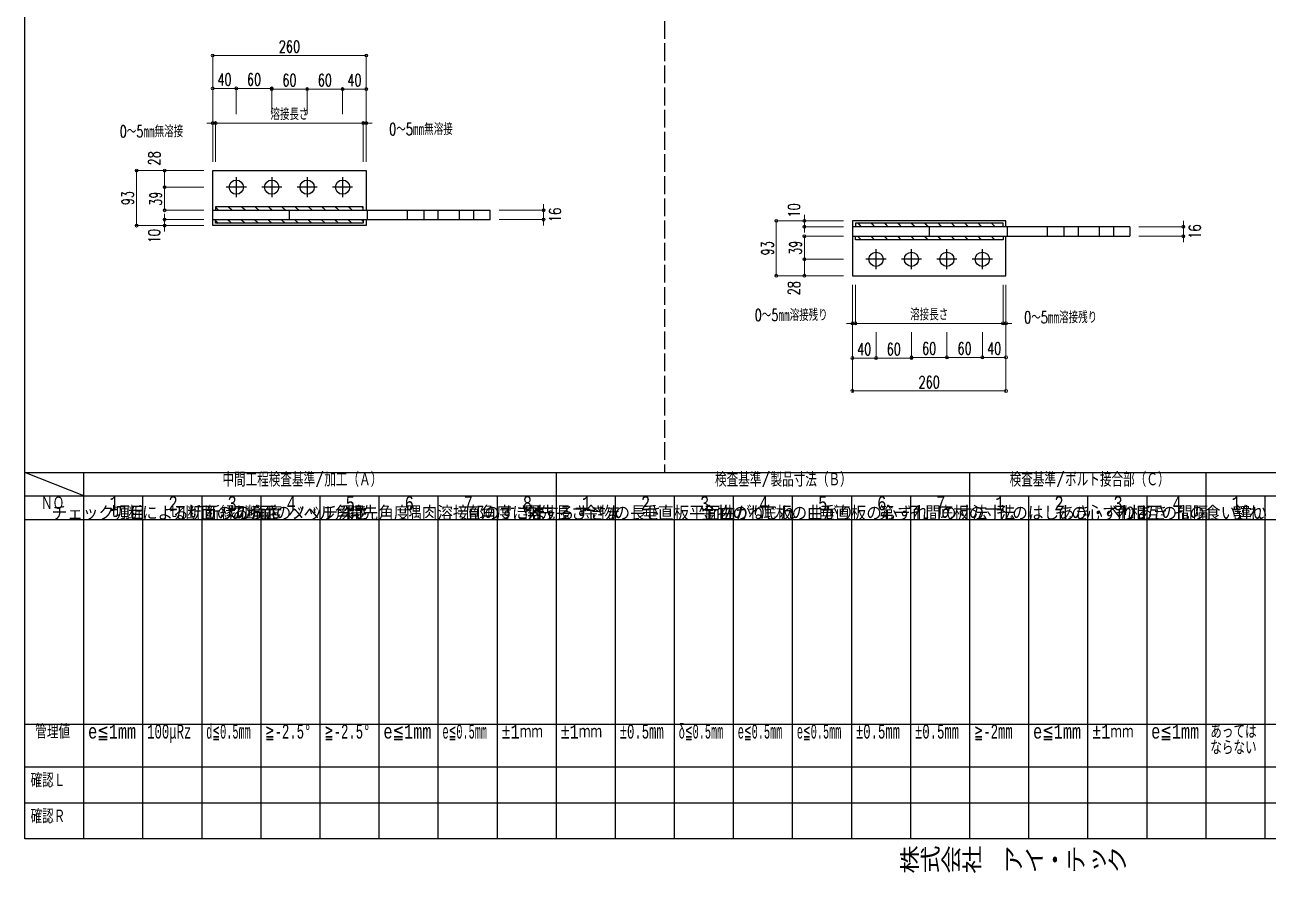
# Model space of a CAD drawing. Header units: millimetres. Extents: x -11384 to 29624, y 0 to 17788.
# Drawn here: x 3444 to 5549, y 7150 to 8585 of the extents above; entities that cross this region are included whole.
import ezdxf
from ezdxf.enums import TextEntityAlignment as Align

# ---------------------------------------------------------------- set-up
doc = ezdxf.new("R2010")
doc.units = ezdxf.units.MM
doc.header["$LTSCALE"] = 5
doc.linetypes.add('DASHED', pattern=[7.5, 6, -1.5])
doc.layers.get('0').update_dxf_attribs({"color": 255})
doc.layers.get('DEFPOINTS').update_dxf_attribs({"color": 255})
for name, color, linetype in [('LAYER6', 7, 'Continuous'), ('寸法', 4, 'Continuous'), ('文字', 7, 'Continuous'), ('溶接', 241, 'Continuous'), ('金物', 142, 'Continuous')]:
    doc.layers.add(name, color=color, linetype=linetype)
doc.styles.add('DLSTANDARD1', font='monotxt.shx', dxfattribs={"width": 0.6, "bigfont": 'extfont'})
doc.styles.add('KANJI', font='simplex.shx', dxfattribs={"width": 0.7, "bigfont": 'extfont2.shx'})
doc.styles.get("Standard").update_dxf_attribs({"font": 'simplex.shx', "width": 0.7, "height": 2.5, "bigfont": '@extfont2.shx'})
doc.styles.add('TATEGAKI', font='txt', dxfattribs={"bigfont": 'bigfont.shx'})
doc.dimstyles.new('一般寸法-小さめ', dxfattribs={"dimscale": 10, "dimtxt": 2, "dimasz": 0.5, "dimexe": 0.125, "dimexo": 1.5, "dimgap": 0.5, "dimtad": 1, "dimtxsty": 'KANJI', "dimblk": 'ORIGIN', "dimcen": 0, "dimclrd": 256, "dimclre": 256, "dimclrt": 256, "dimadec": 0, "dimazin": 0, "dimtfac": 1, "dimtmove": 2, "dimatfit": 2, "dimfxl": 0, "dimtolj": 2, "dimlwd": 5, "dimlwe": 5, "dimarcsym": 0})
pattern_1 = [(135, (1736.987, 5192.585), (-11.31371, -11.31371), []), (135, (1736.987, 5192.905), (-11.31371, -11.31371), [])]
pattern_2 = [(135, (2820.171, 5192.585), (-11.31371, -11.31371), []), (135, (2820.171, 5192.905), (-11.31371, -11.31371), [])]

# ---------------------------------------------------------------- blocks, each defined once
blk = doc.blocks.new('_Origin')
at = {"color": 0, "linetype": 'ByBlock', "lineweight": -2}
blk.add_line((0, 0), (-1, 0), dxfattribs=at)
blk.add_circle((0, 0), 0.5, dxfattribs=at)
blk = doc.blocks.new('*D566')
at = {"layer": 'DEFPOINTS', "color": 0, "ltscale": 4, "transparency": 16777216}
for p in [(4017, 8419), (3767, 8338.6), (4017, 8338.6)]:
    blk.add_point(p, dxfattribs=at)
at = {"layer": '寸法', "lineweight": 5, "ltscale": 4, "transparency": 16777216}
for p, q in [((3767, 8353.6), (3767, 8420.3)), ((3772, 8419), (4012, 8419)), ((4017, 8353.6), (4017, 8420.3))]:
    blk.add_line(p, q, dxfattribs=at)
at = {"layer": '寸法', "lineweight": 5, "ltscale": 4, "transparency": 16777216, "xscale": 5, "yscale": 5, "zscale": 5, "rotation": 180}
blk.add_blockref('_Origin', (3767, 8419), dxfattribs=at)
at = {"layer": '寸法', "lineweight": 5, "ltscale": 4, "transparency": 16777216, "xscale": 5, "yscale": 5, "zscale": 5}
blk.add_blockref('_Origin', (4017, 8419), dxfattribs=at)
at = {"layer": '寸法', "ltscale": 4, "transparency": 16777216, "insert": (3892, 8434), "char_height": 20, "attachment_point": 5, "style": 'KANJI'}
blk.add_mtext('\\A2;溶接長さ', dxfattribs=at)
blk = doc.blocks.new('*D567')
at = {"layer": 'DEFPOINTS', "color": 0, "ltscale": 4, "transparency": 16777216}
for p in [(3767, 8419), (3762, 8338.6), (3767, 8338.6)]:
    blk.add_point(p, dxfattribs=at)
at = {"layer": '寸法', "lineweight": 5, "ltscale": 4, "transparency": 16777216}
for p, q in [((3757, 8419), (3752, 8419)), ((3762, 8353.6), (3762, 8420.3)), ((3762, 8419), (3767, 8419)), ((3767, 8353.6), (3767, 8420.3)), ((3772, 8419), (3777, 8419))]:
    blk.add_line(p, q, dxfattribs=at)
at = {"layer": '寸法', "lineweight": 5, "ltscale": 4, "transparency": 16777216, "xscale": 5, "yscale": 5, "zscale": 5}
blk.add_blockref('_Origin', (3762, 8419), dxfattribs=at)
at = {"layer": '寸法', "lineweight": 5, "ltscale": 4, "transparency": 16777216, "xscale": 5, "yscale": 5, "zscale": 5, "rotation": 180}
blk.add_blockref('_Origin', (3767, 8419), dxfattribs=at)
at = {"layer": '寸法', "ltscale": 4, "transparency": 16777216, "insert": (3658.3, 8405), "char_height": 20, "attachment_point": 5, "style": 'KANJI'}
blk.add_mtext('\\A2;0～5{\\fMS PGothic|b0|i0|c128|p50;㎜}無溶接', dxfattribs=at)
blk = doc.blocks.new('*D568')
at = {"layer": 'DEFPOINTS', "color": 0, "ltscale": 4, "transparency": 16777216}
for p in [(4022, 8419), (4017, 8338.6), (4022, 8338.6)]:
    blk.add_point(p, dxfattribs=at)
at = {"layer": '寸法', "lineweight": 5, "ltscale": 4, "transparency": 16777216}
for p, q in [((4012, 8419), (4007, 8419)), ((4017, 8353.6), (4017, 8420.3)), ((4017, 8419), (4022, 8419)), ((4022, 8353.6), (4022, 8420.3)), ((4027, 8419), (4032, 8419))]:
    blk.add_line(p, q, dxfattribs=at)
at = {"layer": '寸法', "lineweight": 5, "ltscale": 4, "transparency": 16777216, "xscale": 5, "yscale": 5, "zscale": 5}
blk.add_blockref('_Origin', (4017, 8419), dxfattribs=at)
at = {"layer": '寸法', "lineweight": 5, "ltscale": 4, "transparency": 16777216, "xscale": 5, "yscale": 5, "zscale": 5, "rotation": 180}
blk.add_blockref('_Origin', (4022, 8419), dxfattribs=at)
at = {"layer": '寸法', "ltscale": 4, "transparency": 16777216, "insert": (4114.6, 8408.8), "char_height": 20, "attachment_point": 5, "style": 'KANJI'}
blk.add_mtext('\\A2;0～5{\\fMS PGothic|b0|i0|c128|p50;㎜}無溶接', dxfattribs=at)
blk = doc.blocks.new('*D569')
at = {"layer": 'DEFPOINTS', "color": 0, "ltscale": 4, "transparency": 16777216}
for p in [(3802, 8477.7), (3802, 8419), (3762, 8395.1)]:
    blk.add_point(p, dxfattribs=at)
at = {"layer": '寸法', "lineweight": 5, "ltscale": 4, "transparency": 16777216}
for p, q in [((3762, 8410.1), (3762, 8478.9)), ((3767, 8477.7), (3797, 8477.7)), ((3802, 8434), (3802, 8478.9))]:
    blk.add_line(p, q, dxfattribs=at)
at = {"layer": '寸法', "lineweight": 5, "ltscale": 4, "transparency": 16777216, "xscale": 5, "yscale": 5, "zscale": 5, "rotation": 180}
blk.add_blockref('_Origin', (3762, 8477.7), dxfattribs=at)
at = {"layer": '寸法', "lineweight": 5, "ltscale": 4, "transparency": 16777216, "xscale": 5, "yscale": 5, "zscale": 5}
blk.add_blockref('_Origin', (3802, 8477.7), dxfattribs=at)
at = {"layer": '寸法', "ltscale": 4, "transparency": 16777216, "insert": (3782, 8492.7), "char_height": 20, "attachment_point": 5, "style": 'KANJI'}
blk.add_mtext('\\A2;40', dxfattribs=at)
blk = doc.blocks.new('*D570')
at = {"layer": 'DEFPOINTS', "color": 0, "ltscale": 4, "transparency": 16777216}
for p in [(3862, 8477.7), (3802, 8419), (3862, 8419)]:
    blk.add_point(p, dxfattribs=at)
at = {"layer": '寸法', "lineweight": 5, "ltscale": 4, "transparency": 16777216}
for p, q in [((3802, 8434), (3802, 8478.9)), ((3807, 8477.7), (3857, 8477.7)), ((3862, 8434), (3862, 8478.9))]:
    blk.add_line(p, q, dxfattribs=at)
at = {"layer": '寸法', "lineweight": 5, "ltscale": 4, "transparency": 16777216, "xscale": 5, "yscale": 5, "zscale": 5, "rotation": 180}
blk.add_blockref('_Origin', (3802, 8477.7), dxfattribs=at)
at = {"layer": '寸法', "lineweight": 5, "ltscale": 4, "transparency": 16777216, "xscale": 5, "yscale": 5, "zscale": 5}
blk.add_blockref('_Origin', (3862, 8477.7), dxfattribs=at)
at = {"layer": '寸法', "ltscale": 4, "transparency": 16777216, "insert": (3832, 8492.7), "char_height": 20, "attachment_point": 5, "style": 'KANJI'}
blk.add_mtext('\\A2;60', dxfattribs=at)
blk = doc.blocks.new('*D571')
at = {"layer": 'DEFPOINTS', "color": 0, "ltscale": 4, "transparency": 16777216}
for p in [(3922, 8476.6), (3862, 8419), (3922, 8419)]:
    blk.add_point(p, dxfattribs=at)
at = {"layer": '寸法', "lineweight": 5, "ltscale": 4, "transparency": 16777216}
for p, q in [((3862, 8434), (3862, 8477.9)), ((3867, 8476.6), (3917, 8476.6)), ((3922, 8434), (3922, 8477.9))]:
    blk.add_line(p, q, dxfattribs=at)
at = {"layer": '寸法', "lineweight": 5, "ltscale": 4, "transparency": 16777216, "xscale": 5, "yscale": 5, "zscale": 5, "rotation": 180}
blk.add_blockref('_Origin', (3862, 8476.6), dxfattribs=at)
at = {"layer": '寸法', "lineweight": 5, "ltscale": 4, "transparency": 16777216, "xscale": 5, "yscale": 5, "zscale": 5}
blk.add_blockref('_Origin', (3922, 8476.6), dxfattribs=at)
at = {"layer": '寸法', "ltscale": 4, "transparency": 16777216, "insert": (3892, 8491.6), "char_height": 20, "attachment_point": 5, "style": 'KANJI'}
blk.add_mtext('\\A2;60', dxfattribs=at)
blk = doc.blocks.new('*D572')
at = {"layer": 'DEFPOINTS', "color": 0, "ltscale": 4, "transparency": 16777216}
for p in [(3982, 8476.6), (3922, 8419), (3982, 8419)]:
    blk.add_point(p, dxfattribs=at)
at = {"layer": '寸法', "lineweight": 5, "ltscale": 4, "transparency": 16777216}
for p, q in [((3922, 8434), (3922, 8477.9)), ((3927, 8476.6), (3977, 8476.6)), ((3982, 8434), (3982, 8477.9))]:
    blk.add_line(p, q, dxfattribs=at)
at = {"layer": '寸法', "lineweight": 5, "ltscale": 4, "transparency": 16777216, "xscale": 5, "yscale": 5, "zscale": 5, "rotation": 180}
blk.add_blockref('_Origin', (3922, 8476.6), dxfattribs=at)
at = {"layer": '寸法', "lineweight": 5, "ltscale": 4, "transparency": 16777216, "xscale": 5, "yscale": 5, "zscale": 5}
blk.add_blockref('_Origin', (3982, 8476.6), dxfattribs=at)
at = {"layer": '寸法', "ltscale": 4, "transparency": 16777216, "insert": (3952, 8491.6), "char_height": 20, "attachment_point": 5, "style": 'KANJI'}
blk.add_mtext('\\A2;60', dxfattribs=at)
blk = doc.blocks.new('*D573')
at = {"layer": 'DEFPOINTS', "color": 0, "ltscale": 4, "transparency": 16777216}
for p in [(4022, 8476.6), (3982, 8419), (4022, 8395.1)]:
    blk.add_point(p, dxfattribs=at)
at = {"layer": '寸法', "lineweight": 5, "ltscale": 4, "transparency": 16777216}
for p, q in [((3982, 8434), (3982, 8477.9)), ((3987, 8476.6), (4017, 8476.6)), ((4022, 8410.1), (4022, 8477.9))]:
    blk.add_line(p, q, dxfattribs=at)
at = {"layer": '寸法', "lineweight": 5, "ltscale": 4, "transparency": 16777216, "xscale": 5, "yscale": 5, "zscale": 5, "rotation": 180}
blk.add_blockref('_Origin', (3982, 8476.6), dxfattribs=at)
at = {"layer": '寸法', "lineweight": 5, "ltscale": 4, "transparency": 16777216, "xscale": 5, "yscale": 5, "zscale": 5}
blk.add_blockref('_Origin', (4022, 8476.6), dxfattribs=at)
at = {"layer": '寸法', "ltscale": 4, "transparency": 16777216, "insert": (4002, 8491.6), "char_height": 20, "attachment_point": 5, "style": 'KANJI'}
blk.add_mtext('\\A2;40', dxfattribs=at)
blk = doc.blocks.new('*D574')
at = {"layer": 'DEFPOINTS', "color": 0, "ltscale": 4, "transparency": 16777216}
for p in [(4022, 8533.4), (3762, 8428.2), (4022, 8419.2)]:
    blk.add_point(p, dxfattribs=at)
at = {"layer": '寸法', "lineweight": 5, "ltscale": 4, "transparency": 16777216}
for p, q in [((3762, 8443.2), (3762, 8534.7)), ((3767, 8533.4), (4017, 8533.4)), ((4022, 8434.2), (4022, 8534.7))]:
    blk.add_line(p, q, dxfattribs=at)
at = {"layer": '寸法', "lineweight": 5, "ltscale": 4, "transparency": 16777216, "xscale": 5, "yscale": 5, "zscale": 5, "rotation": 180}
blk.add_blockref('_Origin', (3762, 8533.4), dxfattribs=at)
at = {"layer": '寸法', "lineweight": 5, "ltscale": 4, "transparency": 16777216, "xscale": 5, "yscale": 5, "zscale": 5}
blk.add_blockref('_Origin', (4022, 8533.4), dxfattribs=at)
at = {"layer": '寸法', "ltscale": 4, "transparency": 16777216, "insert": (3892, 8548.4), "char_height": 20, "attachment_point": 5, "style": 'KANJI'}
blk.add_mtext('\\A2;260', dxfattribs=at)
blk = doc.blocks.new('*D576')
at = {"layer": 'DEFPOINTS', "color": 0, "ltscale": 4, "transparency": 16777216}
for p in [(3762, 8338.6), (3680.6, 8310.6), (3762, 8310.6)]:
    blk.add_point(p, dxfattribs=at)
at = {"layer": '寸法', "lineweight": 5, "ltscale": 4, "transparency": 16777216}
for p, q in [((3747, 8338.6), (3679.4, 8338.6)), ((3680.6, 8333.6), (3680.6, 8315.6)), ((3747, 8310.6), (3679.4, 8310.6))]:
    blk.add_line(p, q, dxfattribs=at)
at = {"layer": '寸法', "lineweight": 5, "ltscale": 4, "transparency": 16777216, "xscale": 5, "yscale": 5, "zscale": 5}
for p, rotation in [((3680.6, 8338.6), 90), ((3680.6, 8310.6), 270)]:
    blk.add_blockref('_Origin', p, dxfattribs=dict(at, rotation=rotation))
at = {"layer": '寸法', "ltscale": 4, "transparency": 16777216, "insert": (3663.1, 8359.4), "char_height": 20, "attachment_point": 5, "rotation": 90, "style": 'KANJI'}
blk.add_mtext('\\A2;28', dxfattribs=at)
blk = doc.blocks.new('*D577')
at = {"layer": 'DEFPOINTS', "color": 0, "ltscale": 4, "transparency": 16777216}
for p in [(3762, 8255.6), (3680.6, 8245.6), (3762, 8245.6)]:
    blk.add_point(p, dxfattribs=at)
at = {"layer": '寸法', "lineweight": 5, "ltscale": 4, "transparency": 16777216}
for p, q in [((3747, 8255.6), (3679.4, 8255.6)), ((3680.6, 8260.6), (3680.6, 8265.6)), ((3680.6, 8255.6), (3680.6, 8245.6)), ((3747, 8245.6), (3679.4, 8245.6)), ((3680.6, 8240.6), (3680.6, 8235.6))]:
    blk.add_line(p, q, dxfattribs=at)
at = {"layer": '寸法', "lineweight": 5, "ltscale": 4, "transparency": 16777216, "xscale": 5, "yscale": 5, "zscale": 5}
for p, rotation in [((3680.6, 8255.6), 270), ((3680.6, 8245.6), 90)]:
    blk.add_blockref('_Origin', p, dxfattribs=dict(at, rotation=rotation))
at = {"layer": '寸法', "ltscale": 4, "transparency": 16777216, "insert": (3663.1, 8227.8), "char_height": 20, "attachment_point": 5, "rotation": 90, "style": 'KANJI'}
blk.add_mtext('\\A2;10', dxfattribs=at)
blk = doc.blocks.new('*D578')
at = {"layer": 'DEFPOINTS', "color": 0, "ltscale": 4, "transparency": 16777216}
for p in [(3750, 8338.6), (3633.1, 8245.6), (3762, 8245.6)]:
    blk.add_point(p, dxfattribs=at)
at = {"layer": '寸法', "lineweight": 5, "ltscale": 4, "transparency": 16777216}
for p, q in [((3735, 8338.6), (3631.9, 8338.6)), ((3633.1, 8333.6), (3633.1, 8250.6)), ((3747, 8245.6), (3631.9, 8245.6))]:
    blk.add_line(p, q, dxfattribs=at)
at = {"layer": '寸法', "lineweight": 5, "ltscale": 4, "transparency": 16777216, "xscale": 5, "yscale": 5, "zscale": 5}
for p, rotation in [((3633.1, 8338.6), 90), ((3633.1, 8245.6), 270)]:
    blk.add_blockref('_Origin', p, dxfattribs=dict(at, rotation=rotation))
at = {"layer": '寸法', "ltscale": 4, "transparency": 16777216, "insert": (3618.1, 8292.1), "char_height": 20, "attachment_point": 5, "rotation": 90, "style": 'KANJI'}
blk.add_mtext('\\A2;93', dxfattribs=at)
blk = doc.blocks.new('*D579')
at = {"layer": 'DEFPOINTS', "color": 0, "ltscale": 4, "transparency": 16777216}
for p in [(3762, 8310.6), (3680.6, 8271.6), (3762, 8271.6)]:
    blk.add_point(p, dxfattribs=at)
at = {"layer": '寸法', "lineweight": 5, "ltscale": 4, "transparency": 16777216}
for p, q in [((3747, 8310.6), (3679.4, 8310.6)), ((3680.6, 8305.6), (3680.6, 8276.6)), ((3747, 8271.6), (3679.4, 8271.6))]:
    blk.add_line(p, q, dxfattribs=at)
at = {"layer": '寸法', "lineweight": 5, "ltscale": 4, "transparency": 16777216, "xscale": 5, "yscale": 5, "zscale": 5}
for p, rotation in [((3680.6, 8310.6), 90), ((3680.6, 8271.6), 270)]:
    blk.add_blockref('_Origin', p, dxfattribs=dict(at, rotation=rotation))
at = {"layer": '寸法', "ltscale": 4, "transparency": 16777216, "insert": (3665.6, 8291.1), "char_height": 20, "attachment_point": 5, "rotation": 90, "style": 'KANJI'}
blk.add_mtext('\\A2;39', dxfattribs=at)
blk = doc.blocks.new('*D580')
at = {"layer": 'DEFPOINTS', "color": 0, "ltscale": 4, "transparency": 16777216}
for p in [(4232, 8271.6), (4232, 8255.6), (4322.3, 8255.6)]:
    blk.add_point(p, dxfattribs=at)
at = {"layer": '寸法', "lineweight": 5, "ltscale": 4, "transparency": 16777216}
for p, q in [((4322.3, 8276.6), (4322.3, 8281.6)), ((4247, 8271.6), (4323.5, 8271.6)), ((4247, 8255.6), (4323.5, 8255.6)), ((4322.3, 8271.6), (4322.3, 8255.6)), ((4322.3, 8250.6), (4322.3, 8245.6))]:
    blk.add_line(p, q, dxfattribs=at)
at = {"layer": '寸法', "lineweight": 5, "ltscale": 4, "transparency": 16777216, "xscale": 5, "yscale": 5, "zscale": 5}
for p, rotation in [((4322.3, 8271.6), 270), ((4322.3, 8255.6), 90)]:
    blk.add_blockref('_Origin', p, dxfattribs=dict(at, rotation=rotation))
at = {"layer": '寸法', "ltscale": 4, "transparency": 16777216, "insert": (4341.7, 8263.6), "char_height": 20, "attachment_point": 5, "rotation": 90, "style": 'KANJI'}
blk.add_mtext('\\A2;16', dxfattribs=at)
blk = doc.blocks.new('*D601')
at = {"layer": 'DEFPOINTS', "color": 0, "ltscale": 4, "transparency": 16777216}
for p in [(4850.2, 8160.6), (5100.2, 8160.6), (5100.2, 8080.1)]:
    blk.add_point(p, dxfattribs=at)
at = {"layer": '寸法', "lineweight": 5, "ltscale": 4, "transparency": 16777216}
for p, q in [((4850.2, 8145.6), (4850.2, 8078.9)), ((5100.2, 8145.6), (5100.2, 8078.9)), ((4855.2, 8080.1), (5095.2, 8080.1))]:
    blk.add_line(p, q, dxfattribs=at)
at = {"layer": '寸法', "lineweight": 5, "ltscale": 4, "transparency": 16777216, "xscale": 5, "yscale": 5, "zscale": 5, "rotation": 180}
blk.add_blockref('_Origin', (4850.2, 8080.1), dxfattribs=at)
at = {"layer": '寸法', "lineweight": 5, "ltscale": 4, "transparency": 16777216, "xscale": 5, "yscale": 5, "zscale": 5}
blk.add_blockref('_Origin', (5100.2, 8080.1), dxfattribs=at)
at = {"layer": '寸法', "ltscale": 4, "transparency": 16777216, "insert": (4975.2, 8095.1), "char_height": 20, "attachment_point": 5, "style": 'KANJI'}
blk.add_mtext('\\A2;溶接長さ', dxfattribs=at)
blk = doc.blocks.new('*D602')
at = {"layer": 'DEFPOINTS', "color": 0, "ltscale": 4, "transparency": 16777216}
for p in [(4845.2, 8160.6), (4850.2, 8160.6), (4850.2, 8080.1)]:
    blk.add_point(p, dxfattribs=at)
at = {"layer": '寸法', "lineweight": 5, "ltscale": 4, "transparency": 16777216}
for p, q in [((4845.2, 8145.6), (4845.2, 8078.9)), ((4850.2, 8145.6), (4850.2, 8078.9)), ((4840.2, 8080.1), (4835.2, 8080.1)), ((4845.2, 8080.1), (4850.2, 8080.1)), ((4855.2, 8080.1), (4860.2, 8080.1))]:
    blk.add_line(p, q, dxfattribs=at)
at = {"layer": '寸法', "lineweight": 5, "ltscale": 4, "transparency": 16777216, "xscale": 5, "yscale": 5, "zscale": 5}
blk.add_blockref('_Origin', (4845.2, 8080.1), dxfattribs=at)
at = {"layer": '寸法', "lineweight": 5, "ltscale": 4, "transparency": 16777216, "xscale": 5, "yscale": 5, "zscale": 5, "rotation": 180}
blk.add_blockref('_Origin', (4850.2, 8080.1), dxfattribs=at)
at = {"layer": '寸法', "ltscale": 4, "transparency": 16777216, "insert": (4741.5, 8094.2), "char_height": 20, "attachment_point": 5, "style": 'KANJI'}
blk.add_mtext('\\A2;0～5{\\fMS PGothic|b0|i0|c128|p50;㎜}溶接残り', dxfattribs=at)
blk = doc.blocks.new('*D603')
at = {"layer": 'DEFPOINTS', "color": 0, "ltscale": 4, "transparency": 16777216}
for p in [(5100.2, 8160.6), (5105.2, 8160.6), (5105.2, 8080.1)]:
    blk.add_point(p, dxfattribs=at)
at = {"layer": '寸法', "lineweight": 5, "ltscale": 4, "transparency": 16777216}
for p, q in [((5100.2, 8145.6), (5100.2, 8078.9)), ((5105.2, 8145.6), (5105.2, 8078.9)), ((5095.2, 8080.1), (5090.2, 8080.1)), ((5100.2, 8080.1), (5105.2, 8080.1)), ((5110.2, 8080.1), (5115.2, 8080.1))]:
    blk.add_line(p, q, dxfattribs=at)
at = {"layer": '寸法', "lineweight": 5, "ltscale": 4, "transparency": 16777216, "xscale": 5, "yscale": 5, "zscale": 5}
blk.add_blockref('_Origin', (5100.2, 8080.1), dxfattribs=at)
at = {"layer": '寸法', "lineweight": 5, "ltscale": 4, "transparency": 16777216, "xscale": 5, "yscale": 5, "zscale": 5, "rotation": 180}
blk.add_blockref('_Origin', (5105.2, 8080.1), dxfattribs=at)
at = {"layer": '寸法', "ltscale": 4, "transparency": 16777216, "insert": (5197.8, 8090.3), "char_height": 20, "attachment_point": 5, "style": 'KANJI'}
blk.add_mtext('\\A2;0～5{\\fMS PGothic|b0|i0|c128|p50;㎜}溶接残り', dxfattribs=at)
blk = doc.blocks.new('*D604')
at = {"layer": 'DEFPOINTS', "color": 0, "ltscale": 4, "transparency": 16777216}
for p in [(4845.2, 8104), (4885.2, 8080.1), (4885.2, 8021.5)]:
    blk.add_point(p, dxfattribs=at)
at = {"layer": '寸法', "lineweight": 5, "ltscale": 4, "transparency": 16777216}
for p, q in [((4845.2, 8089), (4845.2, 8020.2)), ((4885.2, 8065.1), (4885.2, 8020.2)), ((4850.2, 8021.5), (4880.2, 8021.5))]:
    blk.add_line(p, q, dxfattribs=at)
at = {"layer": '寸法', "lineweight": 5, "ltscale": 4, "transparency": 16777216, "xscale": 5, "yscale": 5, "zscale": 5, "rotation": 180}
blk.add_blockref('_Origin', (4845.2, 8021.5), dxfattribs=at)
at = {"layer": '寸法', "lineweight": 5, "ltscale": 4, "transparency": 16777216, "xscale": 5, "yscale": 5, "zscale": 5}
blk.add_blockref('_Origin', (4885.2, 8021.5), dxfattribs=at)
at = {"layer": '寸法', "ltscale": 4, "transparency": 16777216, "insert": (4865.2, 8036.5), "char_height": 20, "attachment_point": 5, "style": 'KANJI'}
blk.add_mtext('\\A2;40', dxfattribs=at)
blk = doc.blocks.new('*D605')
at = {"layer": 'DEFPOINTS', "color": 0, "ltscale": 4, "transparency": 16777216}
for p in [(4885.2, 8080.1), (4945.2, 8080.1), (4945.2, 8021.5)]:
    blk.add_point(p, dxfattribs=at)
at = {"layer": '寸法', "lineweight": 5, "ltscale": 4, "transparency": 16777216}
for p, q in [((4885.2, 8065.1), (4885.2, 8020.2)), ((4945.2, 8065.1), (4945.2, 8020.2)), ((4890.2, 8021.5), (4940.2, 8021.5))]:
    blk.add_line(p, q, dxfattribs=at)
at = {"layer": '寸法', "lineweight": 5, "ltscale": 4, "transparency": 16777216, "xscale": 5, "yscale": 5, "zscale": 5, "rotation": 180}
blk.add_blockref('_Origin', (4885.2, 8021.5), dxfattribs=at)
at = {"layer": '寸法', "lineweight": 5, "ltscale": 4, "transparency": 16777216, "xscale": 5, "yscale": 5, "zscale": 5}
blk.add_blockref('_Origin', (4945.2, 8021.5), dxfattribs=at)
at = {"layer": '寸法', "ltscale": 4, "transparency": 16777216, "insert": (4915.2, 8036.5), "char_height": 20, "attachment_point": 5, "style": 'KANJI'}
blk.add_mtext('\\A2;60', dxfattribs=at)
blk = doc.blocks.new('*D606')
at = {"layer": 'DEFPOINTS', "color": 0, "ltscale": 4, "transparency": 16777216}
for p in [(4945.2, 8080.1), (5005.2, 8080.1), (5005.2, 8022.6)]:
    blk.add_point(p, dxfattribs=at)
at = {"layer": '寸法', "lineweight": 5, "ltscale": 4, "transparency": 16777216}
for p, q in [((4945.2, 8065.1), (4945.2, 8021.3)), ((5005.2, 8065.1), (5005.2, 8021.3)), ((4950.2, 8022.6), (5000.2, 8022.6))]:
    blk.add_line(p, q, dxfattribs=at)
at = {"layer": '寸法', "lineweight": 5, "ltscale": 4, "transparency": 16777216, "xscale": 5, "yscale": 5, "zscale": 5, "rotation": 180}
blk.add_blockref('_Origin', (4945.2, 8022.6), dxfattribs=at)
at = {"layer": '寸法', "lineweight": 5, "ltscale": 4, "transparency": 16777216, "xscale": 5, "yscale": 5, "zscale": 5}
blk.add_blockref('_Origin', (5005.2, 8022.6), dxfattribs=at)
at = {"layer": '寸法', "ltscale": 4, "transparency": 16777216, "insert": (4975.2, 8037.6), "char_height": 20, "attachment_point": 5, "style": 'KANJI'}
blk.add_mtext('\\A2;60', dxfattribs=at)
blk = doc.blocks.new('*D607')
at = {"layer": 'DEFPOINTS', "color": 0, "ltscale": 4, "transparency": 16777216}
for p in [(5005.2, 8080.1), (5065.2, 8080.1), (5065.2, 8022.6)]:
    blk.add_point(p, dxfattribs=at)
at = {"layer": '寸法', "lineweight": 5, "ltscale": 4, "transparency": 16777216}
for p, q in [((5005.2, 8065.1), (5005.2, 8021.3)), ((5065.2, 8065.1), (5065.2, 8021.3)), ((5010.2, 8022.6), (5060.2, 8022.6))]:
    blk.add_line(p, q, dxfattribs=at)
at = {"layer": '寸法', "lineweight": 5, "ltscale": 4, "transparency": 16777216, "xscale": 5, "yscale": 5, "zscale": 5, "rotation": 180}
blk.add_blockref('_Origin', (5005.2, 8022.6), dxfattribs=at)
at = {"layer": '寸法', "lineweight": 5, "ltscale": 4, "transparency": 16777216, "xscale": 5, "yscale": 5, "zscale": 5}
blk.add_blockref('_Origin', (5065.2, 8022.6), dxfattribs=at)
at = {"layer": '寸法', "ltscale": 4, "transparency": 16777216, "insert": (5035.2, 8037.6), "char_height": 20, "attachment_point": 5, "style": 'KANJI'}
blk.add_mtext('\\A2;60', dxfattribs=at)
blk = doc.blocks.new('*D608')
at = {"layer": 'DEFPOINTS', "color": 0, "ltscale": 4, "transparency": 16777216}
for p in [(5105.2, 8104), (5065.2, 8080.1), (5105.2, 8022.6)]:
    blk.add_point(p, dxfattribs=at)
at = {"layer": '寸法', "lineweight": 5, "ltscale": 4, "transparency": 16777216}
for p, q in [((5105.2, 8089), (5105.2, 8021.3)), ((5065.2, 8065.1), (5065.2, 8021.3)), ((5070.2, 8022.6), (5100.2, 8022.6))]:
    blk.add_line(p, q, dxfattribs=at)
at = {"layer": '寸法', "lineweight": 5, "ltscale": 4, "transparency": 16777216, "xscale": 5, "yscale": 5, "zscale": 5, "rotation": 180}
blk.add_blockref('_Origin', (5065.2, 8022.6), dxfattribs=at)
at = {"layer": '寸法', "lineweight": 5, "ltscale": 4, "transparency": 16777216, "xscale": 5, "yscale": 5, "zscale": 5}
blk.add_blockref('_Origin', (5105.2, 8022.6), dxfattribs=at)
at = {"layer": '寸法', "ltscale": 4, "transparency": 16777216, "insert": (5085.2, 8037.6), "char_height": 20, "attachment_point": 5, "style": 'KANJI'}
blk.add_mtext('\\A2;40', dxfattribs=at)
blk = doc.blocks.new('*D609')
at = {"layer": 'DEFPOINTS', "color": 0, "ltscale": 4, "transparency": 16777216}
for p in [(4845.2, 8071), (5105.2, 8079.9), (5105.2, 7965.7)]:
    blk.add_point(p, dxfattribs=at)
at = {"layer": '寸法', "lineweight": 5, "ltscale": 4, "transparency": 16777216}
for p, q in [((5105.2, 8064.9), (5105.2, 7964.5)), ((4845.2, 8056), (4845.2, 7964.5)), ((4850.2, 7965.7), (5100.2, 7965.7))]:
    blk.add_line(p, q, dxfattribs=at)
at = {"layer": '寸法', "lineweight": 5, "ltscale": 4, "transparency": 16777216, "xscale": 5, "yscale": 5, "zscale": 5, "rotation": 180}
blk.add_blockref('_Origin', (4845.2, 7965.7), dxfattribs=at)
at = {"layer": '寸法', "lineweight": 5, "ltscale": 4, "transparency": 16777216, "xscale": 5, "yscale": 5, "zscale": 5}
blk.add_blockref('_Origin', (5105.2, 7965.7), dxfattribs=at)
at = {"layer": '寸法', "ltscale": 4, "transparency": 16777216, "insert": (4975.2, 7980.7), "char_height": 20, "attachment_point": 5, "style": 'KANJI'}
blk.add_mtext('\\A2;260', dxfattribs=at)
blk = doc.blocks.new('*D611')
at = {"layer": 'DEFPOINTS', "color": 0, "ltscale": 4, "transparency": 16777216}
for p in [(4763.8, 8188.6), (4845.2, 8188.6), (4845.2, 8160.6)]:
    blk.add_point(p, dxfattribs=at)
at = {"layer": '寸法', "lineweight": 5, "ltscale": 4, "transparency": 16777216}
for p, q in [((4830.2, 8188.6), (4762.6, 8188.6)), ((4763.8, 8165.6), (4763.8, 8183.6)), ((4830.2, 8160.6), (4762.6, 8160.6))]:
    blk.add_line(p, q, dxfattribs=at)
at = {"layer": '寸法', "lineweight": 5, "ltscale": 4, "transparency": 16777216, "xscale": 5, "yscale": 5, "zscale": 5}
for p, rotation in [((4763.8, 8188.6), 90), ((4763.8, 8160.6), 270)]:
    blk.add_blockref('_Origin', p, dxfattribs=dict(at, rotation=rotation))
at = {"layer": '寸法', "ltscale": 4, "transparency": 16777216, "insert": (4746.3, 8139.7), "char_height": 20, "attachment_point": 5, "rotation": 90, "style": 'KANJI'}
blk.add_mtext('\\A2;28', dxfattribs=at)
blk = doc.blocks.new('*D612')
at = {"layer": 'DEFPOINTS', "color": 0, "ltscale": 4, "transparency": 16777216}
for p in [(4763.8, 8253.6), (4845.2, 8253.6), (4845.2, 8243.6)]:
    blk.add_point(p, dxfattribs=at)
at = {"layer": '寸法', "lineweight": 5, "ltscale": 4, "transparency": 16777216}
for p, q in [((4830.2, 8253.6), (4762.6, 8253.6)), ((4763.8, 8258.6), (4763.8, 8263.6)), ((4763.8, 8243.6), (4763.8, 8253.6)), ((4830.2, 8243.6), (4762.6, 8243.6)), ((4763.8, 8238.6), (4763.8, 8233.6))]:
    blk.add_line(p, q, dxfattribs=at)
at = {"layer": '寸法', "lineweight": 5, "ltscale": 4, "transparency": 16777216, "xscale": 5, "yscale": 5, "zscale": 5}
for p, rotation in [((4763.8, 8253.6), 270), ((4763.8, 8243.6), 90)]:
    blk.add_blockref('_Origin', p, dxfattribs=dict(at, rotation=rotation))
at = {"layer": '寸法', "ltscale": 4, "transparency": 16777216, "insert": (4746.3, 8271.3), "char_height": 20, "attachment_point": 5, "rotation": 90, "style": 'KANJI'}
blk.add_mtext('\\A2;10', dxfattribs=at)
blk = doc.blocks.new('*D613')
at = {"layer": 'DEFPOINTS', "color": 0, "ltscale": 4, "transparency": 16777216}
for p in [(4716.3, 8253.6), (4845.2, 8253.6), (4833.2, 8160.6)]:
    blk.add_point(p, dxfattribs=at)
at = {"layer": '寸法', "lineweight": 5, "ltscale": 4, "transparency": 16777216}
for p, q in [((4830.2, 8253.6), (4715.1, 8253.6)), ((4716.3, 8165.6), (4716.3, 8248.6)), ((4818.2, 8160.6), (4715.1, 8160.6))]:
    blk.add_line(p, q, dxfattribs=at)
at = {"layer": '寸法', "lineweight": 5, "ltscale": 4, "transparency": 16777216, "xscale": 5, "yscale": 5, "zscale": 5}
for p, rotation in [((4716.3, 8253.6), 90), ((4716.3, 8160.6), 270)]:
    blk.add_blockref('_Origin', p, dxfattribs=dict(at, rotation=rotation))
at = {"layer": '寸法', "ltscale": 4, "transparency": 16777216, "insert": (4701.3, 8207.1), "char_height": 20, "attachment_point": 5, "rotation": 90, "style": 'KANJI'}
blk.add_mtext('\\A2;93', dxfattribs=at)
blk = doc.blocks.new('*D614')
at = {"layer": 'DEFPOINTS', "color": 0, "ltscale": 4, "transparency": 16777216}
for p in [(4763.8, 8227.6), (4845.2, 8227.6), (4845.2, 8188.6)]:
    blk.add_point(p, dxfattribs=at)
at = {"layer": '寸法', "lineweight": 5, "ltscale": 4, "transparency": 16777216}
for p, q in [((4830.2, 8227.6), (4762.6, 8227.6)), ((4763.8, 8193.6), (4763.8, 8222.6)), ((4830.2, 8188.6), (4762.6, 8188.6))]:
    blk.add_line(p, q, dxfattribs=at)
at = {"layer": '寸法', "lineweight": 5, "ltscale": 4, "transparency": 16777216, "xscale": 5, "yscale": 5, "zscale": 5}
for p, rotation in [((4763.8, 8227.6), 90), ((4763.8, 8188.6), 270)]:
    blk.add_blockref('_Origin', p, dxfattribs=dict(at, rotation=rotation))
at = {"layer": '寸法', "ltscale": 4, "transparency": 16777216, "insert": (4748.8, 8208.1), "char_height": 20, "attachment_point": 5, "rotation": 90, "style": 'KANJI'}
blk.add_mtext('\\A2;39', dxfattribs=at)
blk = doc.blocks.new('*D615')
at = {"layer": 'DEFPOINTS', "color": 0, "ltscale": 4, "transparency": 16777216}
for p in [(5315.2, 8243.6), (5405.5, 8243.6), (5315.2, 8227.6)]:
    blk.add_point(p, dxfattribs=at)
at = {"layer": '寸法', "lineweight": 5, "ltscale": 4, "transparency": 16777216}
for p, q in [((5405.5, 8248.6), (5405.5, 8253.6)), ((5330.2, 8243.6), (5406.7, 8243.6)), ((5405.5, 8227.6), (5405.5, 8243.6)), ((5330.2, 8227.6), (5406.7, 8227.6)), ((5405.5, 8222.6), (5405.5, 8217.6))]:
    blk.add_line(p, q, dxfattribs=at)
at = {"layer": '寸法', "lineweight": 5, "ltscale": 4, "transparency": 16777216, "xscale": 5, "yscale": 5, "zscale": 5}
for p, rotation in [((5405.5, 8243.6), 270), ((5405.5, 8227.6), 90)]:
    blk.add_blockref('_Origin', p, dxfattribs=dict(at, rotation=rotation))
at = {"layer": '寸法', "ltscale": 4, "transparency": 16777216, "insert": (5424.9, 8235.6), "char_height": 20, "attachment_point": 5, "rotation": 90, "style": 'KANJI'}
blk.add_mtext('\\A2;16', dxfattribs=at)

msp = doc.modelspace()

# ---------------------------------------------------------------- hatches: boundary and pattern name
at = {"layer": '溶接', "ltscale": 6}
h = msp.add_hatch(dxfattribs=at)
h.set_pattern_fill('JIS_LC_20', color=256, scale=0.8, angle=90)
h.set_pattern_definition(pattern_1)
h.paths.add_polyline_path([(3824.987, 8271.585), (3766.987, 8271.585), (3766.987, 8277.585), (3824.987, 8277.585)])
h.paths.add_polyline_path([(4007.987, 8271.585), (3824.987, 8271.585), (3824.987, 8277.585), (4007.987, 8277.585)])
h.paths.add_polyline_path([(4016.987, 8271.585), (4007.987, 8271.585), (4007.987, 8277.585), (4016.987, 8277.585)])
h = msp.add_hatch(dxfattribs=at)
h.set_pattern_fill('JIS_LC_20', color=256, scale=0.8, angle=90)
h.set_pattern_definition(pattern_1)
h.paths.add_polyline_path([(3824.987, 8255.585), (3766.987, 8255.585), (3766.987, 8249.585), (3824.987, 8249.585)])
h.paths.add_polyline_path([(4007.987, 8255.585), (3824.987, 8255.585), (3824.987, 8249.585), (4007.987, 8249.585)])
h.paths.add_polyline_path([(4016.987, 8255.585), (4007.987, 8255.585), (4007.987, 8249.585), (4016.987, 8249.585)])
h = msp.add_hatch(dxfattribs=at)
h.set_pattern_fill('JIS_LC_20', color=256, scale=0.8, angle=90)
h.set_pattern_definition(pattern_2)
h.paths.add_polyline_path([(4908.171, 8243.585), (4850.171, 8243.585), (4850.171, 8249.585), (4908.171, 8249.585)])
h.paths.add_polyline_path([(5091.171, 8243.585), (4908.171, 8243.585), (4908.171, 8249.585), (5091.171, 8249.585)])
h.paths.add_polyline_path([(5100.171, 8243.585), (5091.171, 8243.585), (5091.171, 8249.585), (5100.171, 8249.585)])
h = msp.add_hatch(dxfattribs=at)
h.set_pattern_fill('JIS_LC_20', color=256, scale=0.8, angle=90)
h.set_pattern_definition(pattern_2)
h.paths.add_polyline_path([(4908.171, 8227.585), (4850.171, 8227.585), (4850.171, 8221.585), (4908.171, 8221.585)])
h.paths.add_polyline_path([(5091.171, 8227.585), (4908.171, 8227.585), (4908.171, 8221.585), (5091.171, 8221.585)])
h.paths.add_polyline_path([(5100.171, 8227.585), (5091.171, 8227.585), (5091.171, 8221.585), (5100.171, 8221.585)])

# ---------------------------------------------------------------- linework, layer by layer
at = {"linetype": 'DASHED', "lineweight": -3}
msp.add_line((4527.184, 9304), (4527.184, 7828), dxfattribs=at)
at = {"linetype": 'Continuous', "lineweight": -3}
for p, q in [((3444, 7828), (6648, 7828)), ((3444, 7788), (6648, 7788)), ((3444, 7748), (6344, 7748)), ((3444, 7401.709), (6344, 7401.709)), ((3444, 7329.936), (6344, 7329.936)), ((3444, 7268.968), (6344, 7268.968))]:
    msp.add_line(p, q, dxfattribs=at)
msp.add_lwpolyline([(3444, 9424), (6648, 9424), (6648, 7208), (3444, 7208)], close=True, dxfattribs=at)
at = {"layer": '寸法', "linetype": 'Continuous'}
for p, q in [((3544, 7788), (3444, 7828)), ((3544, 7208), (3544, 7828)), ((4344, 7208), (4344, 7828)), ((5044, 7208), (5044, 7828)), ((5444, 7208), (5444, 7828)), ((3644, 7208), (3644, 7788)), ((3744, 7208), (3744, 7788)), ((3844, 7208), (3844, 7788)), ((3944, 7208), (3944, 7788)), ((4044, 7208), (4044, 7788)), ((4144, 7208), (4144, 7788)), ((4244, 7208), (4244, 7788)), ((4444, 7208), (4444, 7788)), ((4544, 7208), (4544, 7788)), ((4644, 7208), (4644, 7788)), ((4744, 7208), (4744, 7788)), ((4844, 7208), (4844, 7788)), ((4944, 7208), (4944, 7788)), ((5144, 7208), (5144, 7788)), ((5244, 7208), (5244, 7788)), ((5344, 7208), (5344, 7788)), ((5544, 7208), (5544, 7788))]:
    msp.add_line(p, q, dxfattribs=at)
at = {"layer": '溶接'}
for p, q in [((4016.987, 8277.585), (3766.987, 8277.585)), ((3766.987, 8277.585), (3766.987, 8271.585)), ((4016.987, 8271.585), (4016.987, 8277.585)), ((3766.987, 8249.585), (3766.987, 8255.585)), ((4016.987, 8255.585), (4016.987, 8249.585)), ((4016.987, 8249.585), (3766.987, 8249.585)), ((5100.171, 8249.585), (4850.171, 8249.585)), ((4850.171, 8249.585), (4850.171, 8243.585)), ((5100.171, 8243.585), (5100.171, 8249.585)), ((4850.171, 8221.585), (4850.171, 8227.585)), ((5100.171, 8221.585), (4850.171, 8221.585)), ((5100.171, 8227.585), (5100.171, 8221.585))]:
    msp.add_line(p, q, dxfattribs=at)
at = {"layer": '溶接', "ltscale": 4}
msp.add_line((4975.171, 8243.585), (4975.171, 8227.585), dxfattribs=at)
at = {"layer": '金物', "color": 153}
for p, q in [((3761.987, 8245.585), (3761.987, 8338.585)), ((3761.987, 8338.585), (4021.987, 8338.585)), ((4021.987, 8338.585), (4021.987, 8271.585)), ((3801.987, 8327.585), (3801.987, 8293.585)), ((3861.987, 8327.585), (3861.987, 8293.585)), ((3921.987, 8327.585), (3921.987, 8293.585)), ((3981.987, 8327.585), (3981.987, 8293.585)), ((3818.987, 8310.585), (3784.987, 8310.585)), ((3878.987, 8310.585), (3844.987, 8310.585)), ((3938.987, 8310.585), (3904.987, 8310.585)), ((3998.987, 8310.585), (3964.987, 8310.585)), ((3761.987, 8271.585), (4231.987, 8271.585)), ((4231.987, 8255.585), (3761.987, 8255.585)), ((4021.987, 8255.585), (4021.987, 8245.585)), ((4091.987, 8255.585), (4091.987, 8271.585)), ((4119.987, 8255.585), (4119.987, 8271.585)), ((4143.987, 8255.585), (4143.987, 8271.585)), ((4179.987, 8255.585), (4179.987, 8271.585)), ((4203.987, 8255.585), (4203.987, 8271.585)), ((4231.987, 8255.585), (4231.987, 8271.585)), ((4021.987, 8245.585), (3761.987, 8245.585))]:
    msp.add_line(p, q, dxfattribs=at)
at = {"layer": '金物', "color": 153, "ltscale": 4}
for p, q in [((3891.987, 8255.585), (3891.987, 8271.585)), ((4023.987, 8255.585), (4023.987, 8271.585))]:
    msp.add_line(p, q, dxfattribs=at)
at = {"layer": '金物'}
for p, q in [((4845.171, 8253.585), (4845.171, 8160.585)), ((5105.171, 8253.585), (4845.171, 8253.585)), ((5105.171, 8243.585), (5105.171, 8253.585)), ((5315.171, 8243.585), (4845.171, 8243.585)), ((5175.171, 8243.585), (5175.171, 8227.585)), ((5203.171, 8243.585), (5203.171, 8227.585)), ((5227.171, 8243.585), (5227.171, 8227.585)), ((5263.171, 8243.585), (5263.171, 8227.585)), ((5287.171, 8243.585), (5287.171, 8227.585)), ((5315.171, 8243.585), (5315.171, 8227.585)), ((4845.171, 8227.585), (5315.171, 8227.585)), ((5105.171, 8160.585), (5105.171, 8227.585)), ((4885.171, 8171.585), (4885.171, 8205.585)), ((4945.171, 8171.585), (4945.171, 8205.585)), ((5005.171, 8171.585), (5005.171, 8205.585)), ((5065.171, 8171.585), (5065.171, 8205.585)), ((4902.171, 8188.585), (4868.171, 8188.585)), ((4962.171, 8188.585), (4928.171, 8188.585)), ((5022.171, 8188.585), (4988.171, 8188.585)), ((5082.171, 8188.585), (5048.171, 8188.585)), ((4845.171, 8160.585), (5105.171, 8160.585))]:
    msp.add_line(p, q, dxfattribs=at)
at = {"layer": '金物', "ltscale": 4}
msp.add_line((5107.171, 8243.585), (5107.171, 8227.585), dxfattribs=at)
at = {"layer": '金物', "color": 153}
for centre in [(3801.987, 8310.585), (3861.987, 8310.585), (3921.987, 8310.585), (3981.987, 8310.585)]:
    msp.add_circle(centre, 12, dxfattribs=at)
at = {"layer": '金物'}
for centre in [(4885.171, 8188.585), (4945.171, 8188.585), (5005.171, 8188.585), (5065.171, 8188.585)]:
    msp.add_circle(centre, 12, dxfattribs=at)

# ---------------------------------------------------------------- texts
at = {"layer": 'LAYER6', "color": 0, "linetype": 'Continuous', "lineweight": -3, "width": 0.8}
msp.add_text('株式会社\u3000アイ・テック', height=40, dxfattribs=at).set_placement((4924.093, 7150.755))
at = {"layer": '文字', "color": 0, "linetype": 'Continuous', "ltscale": 6, "style": 'DLSTANDARD1'}
for s, width, p in [('中間工程検査基準/加工（Ａ）', 0.74375, (3778.447, 7796.574)), ('検査基準/製品寸法（Ｂ）', 0.74375, (4612.562, 7796.574)), ('検査基準/ボルト接合部（Ｃ）', 0.74375, (5111.39, 7796.574)), ('ＮＯ', 0.74375, (3471.463, 7756.574)), ('1', 0.74375, (3587.207, 7756.574)), ('2', 0.74375, (3687.207, 7756.574)), ('3', 0.74375, (3787.207, 7756.574)), ('4', 0.74375, (3887.207, 7756.574)), ('5', 0.74375, (3987.207, 7756.574)), ('6', 0.74375, (4087.207, 7756.574)), ('7', 0.74375, (4187.207, 7756.574)), ('1', 0.74375, (4387.207, 7756.574)), ('2', 0.74375, (4487.207, 7756.574)), ('3', 0.74375, (4587.207, 7756.574)), ('4', 0.74375, (4687.207, 7756.574)), ('5', 0.74375, (4787.207, 7756.574)), ('6', 0.74375, (4887.207, 7756.574)), ('7', 0.74375, (4987.207, 7756.574)), ('1', 0.74375, (5087.207, 7756.574)), ('2', 0.74375, (5187.207, 7756.574)), ('3', 0.74375, (5287.207, 7756.574)), ('4', 0.74375, (5387.207, 7756.574)), ('1', 0.74375, (5487.207, 7756.574)), ('管理値', 0.74375, (3461.648, 7370.284)), ('e≦1mm', 0.74375, (3551.094, 7370.284)), ('100μRz', 0.6, (3651.094, 7370.284)), ('d≦0.5mm', 0.5, (3751.094, 7370.284)), ('≧-2.5°', 0.6, (3851.094, 7370.284)), ('≧-2.5°', 0.6, (3951.094, 7370.284)), ('e≦1mm', 0.74375, (4051.094, 7370.284)), ('e≦0.5mm', 0.5, (4151.094, 7370.284)), ('±1ｍｍ', 0.74375, (4351.094, 7370.284)), ('±0.5mm', 0.6, (4451.094, 7370.284)), ('δ≦0.5mm', 0.5, (4551.094, 7370.284)), ('e≦0.5mm', 0.5, (4651.094, 7370.284)), ('e≦0.5mm', 0.5, (4751.094, 7370.284)), ('±0.5mm', 0.6, (4851.094, 7370.284)), ('±0.5mm', 0.6, (4951.094, 7370.284)), ('≧-2mm', 0.6, (5051.094, 7370.284)), ('e≦1mm', 0.74375, (5151.094, 7370.284)), ('±1ｍｍ', 0.74375, (5251.094, 7370.284)), ('e≦1mm', 0.74375, (5351.094, 7370.284)), ('あっては', 0.74375, (5451.094, 7370.284)), ('ならない', 0.74375, (5451.094, 7343.08)), ('確認Ｌ', 0.74375, (3453.522, 7287.593)), ('確認Ｒ', 0.74375, (3453.522, 7226.625))]:
    msp.add_text(s, height=24, dxfattribs=dict(at, width=width)).set_placement(p, align=Align.BOTTOM_LEFT)
at = {"layer": '文字', "color": 0, "linetype": 'Continuous', "ltscale": 6, "style": 'TATEGAKI'}
for s, p in [('チェック項目', (3489.476, 7739.673)), ('切断による切断縁の角度', (3589.476, 7739.673)), ('切断面のあらさ', (3689.476, 7739.673)), ('切断面のノッチ深さ', (3789.476, 7739.673)), ('ベベル角度', (3889.476, 7739.673)), ('開先角度', (3989.476, 7739.673)), ('隅肉溶接部のすきま', (4089.476, 7739.673)), ('直角度に対するすきま', (4189.476, 7739.673)), ('金物の長さ', (4389.476, 7739.673)), ('垂直板平面曲がり', (4489.476, 7739.673)), ('金物のねじれ', (4589.476, 7739.673)), ('底板の曲がり', (4689.476, 7739.673)), ('垂直板の心ずれ', (4789.476, 7739.673)), ('第一孔間の寸法', (4889.476, 7739.673)), ('底板の寸法', (4989.476, 7739.673)), ('孔のはしあき・へりあき', (5089.476, 7739.673)), ('孔の心ずれ', (5189.476, 7739.673)), ('孔相互の間隔', (5289.476, 7739.673)), ('孔の食い違い', (5389.476, 7739.673)), ('割れ', (5489.476, 7739.673))]:
    msp.add_text(s, height=24, dxfattribs=at).set_placement(p, align=Align.BOTTOM_LEFT)
at = {"layer": '文字', "color": 1, "linetype": 'Continuous', "ltscale": 6, "style": 'DLSTANDARD1', "width": 0.74375}
for s, p in [('8', (4287.207, 7756.574)), ('±1ｍｍ', (4251.094, 7370.284))]:
    msp.add_text(s, height=24, dxfattribs=at).set_placement(p, align=Align.BOTTOM_LEFT)
at = {"layer": '文字', "color": 1, "linetype": 'Continuous', "ltscale": 6, "style": 'TATEGAKI'}
msp.add_text('開先長さ', height=24, dxfattribs=at).set_placement((4289.476, 7739.673), align=Align.BOTTOM_LEFT)

# ---------------------------------------------------------------- dimensions: what is measured, and where the dimension line sits
at = {"layer": '寸法', "ltscale": 4}
for base, p1, p2, picture, middle in [((4021.987, 8533.429), (3761.987, 8428.179), (4021.987, 8419.224), '*D574', (3891.987, 8548.429)), ((3801.987, 8477.682), (3761.987, 8395.134), (3801.987, 8419.044), '*D569', (3781.987, 8492.682)), ((3861.987, 8477.682), (3801.987, 8419.044), (3861.987, 8419.044), '*D570', (3831.987, 8492.682)), ((3921.987, 8476.615), (3861.987, 8419.044), (3921.987, 8419.044), '*D571', (3891.987, 8491.615)), ((3981.987, 8476.615), (3921.987, 8419.044), (3981.987, 8419.044), '*D572', (3951.987, 8491.615)), ((4021.987, 8476.615), (3981.987, 8419.044), (4021.987, 8395.134), '*D573', (4001.987, 8491.615)), ((4885.171, 8021.487), (4845.171, 8104.035), (4885.171, 8080.125), '*D604', (4865.171, 8036.487)), ((5105.171, 8022.554), (5065.171, 8080.125), (5105.171, 8104.035), '*D608', (5085.171, 8037.554)), ((5105.171, 7965.74), (4845.171, 8070.99), (5105.171, 8079.945), '*D609', (4975.171, 7980.74)), ((4945.171, 8021.487), (4885.171, 8080.125), (4945.171, 8080.125), '*D605', (4915.171, 8036.487)), ((5005.171, 8022.554), (4945.171, 8080.125), (5005.171, 8080.125), '*D606', (4975.171, 8037.554)), ((5065.171, 8022.554), (5005.171, 8080.125), (5065.171, 8080.125), '*D607', (5035.171, 8037.554))]:
    dim = msp.add_linear_dim(base=base, p1=p1, p2=p2, dimstyle='一般寸法-小さめ', dxfattribs=at)
    dim.commit()
    dim.dimension.update_dxf_attribs({"geometry": picture, "text_midpoint": middle})
for base, p1, p2, picture, middle in [((4016.987, 8419.044), (3766.987, 8338.585), (4016.987, 8338.585), '*D566', (3891.987, 8434.044)), ((5100.171, 8080.125), (4850.171, 8160.585), (5100.171, 8160.585), '*D601', (4975.171, 8095.125))]:
    dim = msp.add_linear_dim(base=base, p1=p1, p2=p2, text='溶接長さ', dimstyle='一般寸法-小さめ', dxfattribs=at)
    dim.commit()
    dim.dimension.update_dxf_attribs({"geometry": picture, "text_midpoint": middle})
for base, p1, p2, text, picture, middle in [((3766.987, 8419.044), (3761.987, 8338.585), (3766.987, 8338.585), '0～5{\\fMS PGothic|b0|i0|c128|p50;㎜}無溶接', '*D567', (3658.346, 8404.967)), ((4850.171, 8080.125), (4845.171, 8160.585), (4850.171, 8160.585), '0～5{\\fMS PGothic|b0|i0|c128|p50;㎜}溶接残り', '*D602', (4741.531, 8094.202))]:
    dim = msp.add_linear_dim(base=base, p1=p1, p2=p2, text=text, dimstyle='一般寸法-小さめ', override={"dimtxsty": 'KANJI'}, dxfattribs=at)
    dim.commit()
    dim.dimension.update_dxf_attribs({"geometry": picture, "text_midpoint": middle, "dimtype": 160})
for base, p1, p2, text, picture, middle in [((4021.987, 8419.044), (4016.987, 8338.585), (4021.987, 8338.585), '0～5{\\fMS PGothic|b0|i0|c128|p50;㎜}無溶接', '*D568', (4114.572, 8408.837)), ((5105.171, 8080.125), (5100.171, 8160.585), (5105.171, 8160.585), '0～5{\\fMS PGothic|b0|i0|c128|p50;㎜}溶接残り', '*D603', (5197.757, 8090.332))]:
    dim = msp.add_linear_dim(base=base, p1=p1, p2=p2, text=text, dimstyle='一般寸法-小さめ', dxfattribs=at)
    dim.commit()
    dim.dimension.update_dxf_attribs({"geometry": picture, "text_midpoint": middle, "dimtype": 160})
for base, p1, p2, angle, picture, middle in [((3680.621, 8310.585), (3761.987, 8338.585), (3761.987, 8310.585), 270, '*D576', (3663.121, 8359.445)), ((4322.294, 8255.585), (4231.987, 8271.585), (4231.987, 8255.585), 270, '*D580', (4341.721, 8263.585)), ((4763.806, 8253.585), (4845.171, 8243.585), (4845.171, 8253.585), 90, '*D612', (4746.306, 8271.345)), ((3680.621, 8245.585), (3761.987, 8255.585), (3761.987, 8245.585), 270, '*D577', (3663.121, 8227.824)), ((5405.478, 8243.585), (5315.171, 8227.585), (5315.171, 8243.585), 90, '*D615', (5424.905, 8235.585)), ((4763.806, 8188.585), (4845.171, 8160.585), (4845.171, 8188.585), 90, '*D611', (4746.306, 8139.724))]:
    dim = msp.add_linear_dim(base=base, p1=p1, p2=p2, angle=angle, dimstyle='一般寸法-小さめ', dxfattribs=at)
    dim.commit()
    dim.dimension.update_dxf_attribs({"geometry": picture, "text_midpoint": middle, "dimtype": 160})
for base, p1, p2, angle, picture, middle in [((3633.121, 8245.585), (3749.987, 8338.585), (3761.987, 8245.585), 270, '*D578', (3618.121, 8292.085)), ((3680.621, 8271.585), (3761.987, 8310.585), (3761.987, 8271.585), 270, '*D579', (3665.621, 8291.085)), ((4716.306, 8253.585), (4833.171, 8160.585), (4845.171, 8253.585), 90, '*D613', (4701.306, 8207.085)), ((4763.806, 8227.585), (4845.171, 8188.585), (4845.171, 8227.585), 90, '*D614', (4748.806, 8208.085))]:
    dim = msp.add_linear_dim(base=base, p1=p1, p2=p2, angle=angle, dimstyle='一般寸法-小さめ', dxfattribs=at)
    dim.commit()
    dim.dimension.update_dxf_attribs({"geometry": picture, "text_midpoint": middle})

doc.saveas('drawing.dxf')
